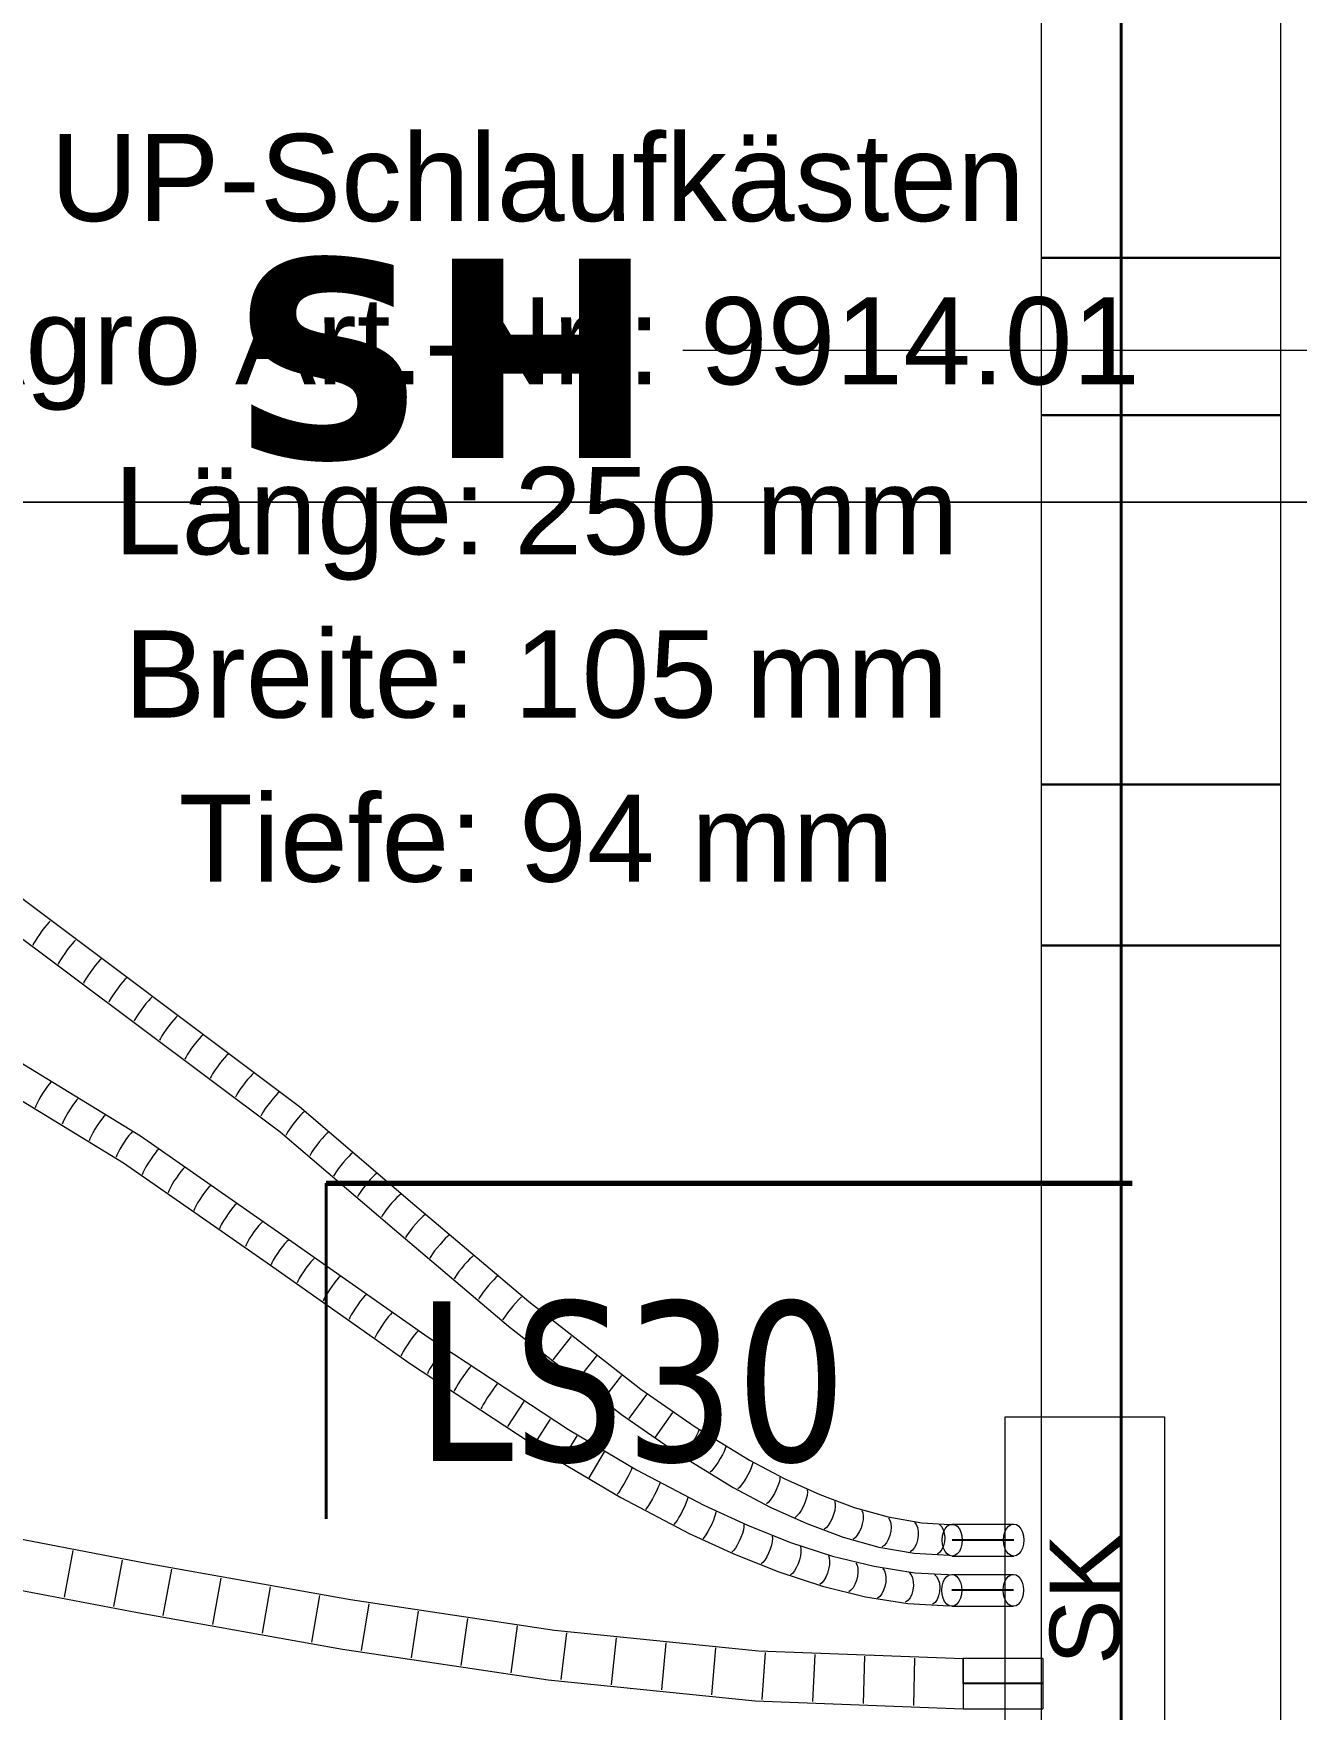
# Model space of a CAD drawing. Extents: x -882 to 613, y -179 to 707.
# Drawn here: x 73.2 to 104.89, y 255.99 to 298.03 of the extents above; entities that cross this region are included whole.
import ezdxf
from ezdxf.lldxf.tags import DXFTag

# ---------------------------------------------------------------- set-up
doc = ezdxf.new("R2010")
doc.units = 0
doc.layers.get('0').update_dxf_attribs({"lineweight": 13})
for name, color, linetype, lineweight, true_color in [('A-____-MATC-OTLN', 7, 'Strichpunkt - Mittel', 40, 0x0080ff), ('EL01_WAN_Röhre', 7, 'Continuous', 13, 0xff6666), ('EL01_WAN_Röhre Decke', 1, 'Continuous', 13, 0xff0000), ('EL01_WAN_Röhre Decke Typ', 1, 'Continuous', 13, 0xff0000), ('EL01_WAN_Schlaufkasten', 1, 'Continuous', 13, 0xff0000), ('EL01_WAN_Trassen', 40, 'Continuous', 13, 0xffbf00), ('G-____-____-SYMB', 7, 'Strichpunkt - Weit', 5, 0x008080), ('S-GRID-____-IDEN', 7, 'Continuous', 9, 0x5555aa)]:
    doc.layers.add(name, color=color, linetype=linetype, lineweight=lineweight, true_color=true_color)
doc.layers.add('C-PRKG-____-OTLN', color=7, linetype='Continuous', lineweight=9)
doc.layers.add('S-GRID-____-OTLN', color=7, linetype='Continuous', lineweight=5)
doc.styles.get("Standard").update_dxf_attribs({"font": 'arial.ttf'})
tags = doc.linetypes.add('_Rasterlinie_', pattern=[0.375, 0.2, -0.05, 0.075, -0.05]).pattern_tags.tags
tags[10:11] = [DXFTag(74, 4), DXFTag(75, 0), DXFTag(340, '0'), DXFTag(46, 1.0), DXFTag(50, 0.0), DXFTag(44, 0.0), DXFTag(45, 0.0)]
tags[8:9] = [DXFTag(74, 4), DXFTag(75, 0), DXFTag(340, '0'), DXFTag(46, 1.0), DXFTag(50, 0.0), DXFTag(44, 0.0), DXFTag(45, 0.0)]
tags[6:7] = [DXFTag(74, 4), DXFTag(75, 0), DXFTag(340, '0'), DXFTag(46, 1.0), DXFTag(50, 0.0), DXFTag(44, 0.0), DXFTag(45, 0.0)]
tags[4:5] = [DXFTag(74, 4), DXFTag(75, 0), DXFTag(340, '0'), DXFTag(46, 1.0), DXFTag(50, 0.0), DXFTag(44, 0.0), DXFTag(45, 0.0)]
tags = doc.linetypes.add('_Schnittlinie_', pattern=[0.3, 0.15, -0.05, 0.05, -0.05]).pattern_tags.tags
tags[10:11] = [DXFTag(74, 4), DXFTag(75, 0), DXFTag(340, '0'), DXFTag(46, 1.0), DXFTag(50, 0.0), DXFTag(44, 0.0), DXFTag(45, 0.0)]
tags[8:9] = [DXFTag(74, 4), DXFTag(75, 0), DXFTag(340, '0'), DXFTag(46, 1.0), DXFTag(50, 0.0), DXFTag(44, 0.0), DXFTag(45, 0.0)]
tags[6:7] = [DXFTag(74, 4), DXFTag(75, 0), DXFTag(340, '0'), DXFTag(46, 1.0), DXFTag(50, 0.0), DXFTag(44, 0.0), DXFTag(45, 0.0)]
tags[4:5] = [DXFTag(74, 4), DXFTag(75, 0), DXFTag(340, '0'), DXFTag(46, 1.0), DXFTag(50, 0.0), DXFTag(44, 0.0), DXFTag(45, 0.0)]
tags = doc.linetypes.add('Strichpunkt - Mittel', pattern=[0.35, 0.15, -0.1, 0, -0.1]).pattern_tags.tags
tags[10:11] = [DXFTag(74, 4), DXFTag(75, 0), DXFTag(340, '0'), DXFTag(46, 1.0), DXFTag(50, 0.0), DXFTag(44, 0.0), DXFTag(45, 0.0)]
tags[8:9] = [DXFTag(74, 4), DXFTag(75, 0), DXFTag(340, '0'), DXFTag(46, 1.0), DXFTag(50, 0.0), DXFTag(44, 0.0), DXFTag(45, 0.0)]
tags[6:7] = [DXFTag(74, 4), DXFTag(75, 0), DXFTag(340, '0'), DXFTag(46, 1.0), DXFTag(50, 0.0), DXFTag(44, 0.0), DXFTag(45, 0.0)]
tags[4:5] = [DXFTag(74, 4), DXFTag(75, 0), DXFTag(340, '0'), DXFTag(46, 1.0), DXFTag(50, 0.0), DXFTag(44, 0.0), DXFTag(45, 0.0)]
tags = doc.linetypes.add('Strichpunkt - Weit', pattern=[0.5, 0.2, -0.15, 0, -0.15]).pattern_tags.tags
tags[10:11] = [DXFTag(74, 4), DXFTag(75, 0), DXFTag(340, '0'), DXFTag(46, 1.0), DXFTag(50, 0.0), DXFTag(44, 0.0), DXFTag(45, 0.0)]
tags[8:9] = [DXFTag(74, 4), DXFTag(75, 0), DXFTag(340, '0'), DXFTag(46, 1.0), DXFTag(50, 0.0), DXFTag(44, 0.0), DXFTag(45, 0.0)]
tags[6:7] = [DXFTag(74, 4), DXFTag(75, 0), DXFTag(340, '0'), DXFTag(46, 1.0), DXFTag(50, 0.0), DXFTag(44, 0.0), DXFTag(45, 0.0)]
tags[4:5] = [DXFTag(74, 4), DXFTag(75, 0), DXFTag(340, '0'), DXFTag(46, 1.0), DXFTag(50, 0.0), DXFTag(44, 0.0), DXFTag(45, 0.0)]
tags = doc.linetypes.add('STRICHPUNKT2', pattern=[12.7, 6.35, -3.175, 0, -3.175]).pattern_tags.tags
tags[10:11] = [DXFTag(74, 4), DXFTag(75, 0), DXFTag(340, '0'), DXFTag(46, 0.0), DXFTag(50, 0.0), DXFTag(44, 0.0), DXFTag(45, 0.0)]
tags[8:9] = [DXFTag(74, 4), DXFTag(75, 0), DXFTag(340, '0'), DXFTag(46, 0.0), DXFTag(50, 0.0), DXFTag(44, 0.0), DXFTag(45, 0.0)]
tags[6:7] = [DXFTag(74, 4), DXFTag(75, 0), DXFTag(340, '0'), DXFTag(46, 0.0), DXFTag(50, 0.0), DXFTag(44, 0.0), DXFTag(45, 0.0)]
tags[4:5] = [DXFTag(74, 4), DXFTag(75, 0), DXFTag(340, '0'), DXFTag(46, 0.0), DXFTag(50, 0.0), DXFTag(44, 0.0), DXFTag(45, 0.0)]

# ---------------------------------------------------------------- blocks, each defined once
blk = doc.blocks.new('Referenz-A0UJ2IESXE', base_point=(-902.382, -164.149))
at = {"layer": 'A-____-MATC-OTLN', "color": 0, "linetype": 'Strichpunkt - Mittel', "ltscale": 0.4}
blk.add_line((100.488, 702.413), (100.488, -157.457), dxfattribs=at)
at = {"layer": 'C-PRKG-____-OTLN', "color": 0, "linetype": 'Continuous', "ltscale": 0.13}
for p, q in [((105.488, 286.279), (5.488, 286.279)), ((105.488, 286.279), (5.488, 286.279)), ((5.488, 286.279), (105.488, 286.279))]:
    blk.add_line(p, q, dxfattribs=at)
at = {"layer": 'G-____-____-SYMB', "color": 0, "linetype": '_Schnittlinie_', "lineweight": 70, "ltscale": 0.7}
blk.add_line((80.545, 269.192), (100.763, 269.192), dxfattribs=at)
at = {"layer": 'G-____-____-SYMB', "color": 0, "linetype": 'Continuous', "lineweight": 40, "ltscale": 0.4}
blk.add_line((80.545, 260.766), (80.545, 269.192), dxfattribs=at)
at = {"layer": 'S-GRID-____-OTLN', "color": 0, "linetype": '_Rasterlinie_', "ltscale": 0.13}
blk.add_line((89.488, 290.092), (391.796, 290.092), dxfattribs=at)
at = {"layer": 'G-____-____-SYMB', "color": 0, "linetype": 'Continuous', "ltscale": 0.13, "insert": (82.789, 266.223), "char_height": 4, "attachment_point": 1}
blk.add_mtext('{\\W0.8;\\fVerdana;LS30}', dxfattribs=at)
at = {"layer": 'S-GRID-____-IDEN', "color": 0, "linetype": 'Continuous', "lineweight": 5, "ltscale": 0.13, "insert": (78.128, 292.383), "char_height": 5, "attachment_point": 1}
blk.add_mtext('{\\fVerdana|b1|i0;SH}', dxfattribs=at)
blk = doc.blocks.new('Kabelkanal-A0UJ2IFUXE', base_point=(98.49, 288.444))
at = {"color": 0, "linetype": 'ByBlock', "lineweight": -2, "ltscale": 0.13}
for p, q in [((98.49, 288.467), (98.49, 335.198)), ((98.49, 288.444), (98.49, 335.175)), ((104.49, 335.198), (104.49, 288.467)), ((104.49, 335.175), (104.49, 288.444)), ((98.49, 288.444), (98.49, 288.467)), ((104.49, 288.467), (98.49, 288.467)), ((104.49, 288.444), (98.49, 288.444)), ((104.49, 288.444), (104.49, 288.467))]:
    blk.add_line(p, q, dxfattribs=at)
blk = doc.blocks.new('Kabelkanal-A0UJ2IGEXE', base_point=(98.49, 215.198))
at = {"color": 0, "linetype": 'ByBlock', "lineweight": -2, "ltscale": 0.13}
for p, q in [((98.49, 279.185), (98.49, 279.209)), ((98.49, 215.221), (98.49, 279.209)), ((98.49, 279.209), (104.49, 279.209)), ((104.49, 279.185), (104.49, 279.209)), ((104.49, 279.209), (104.49, 215.221)), ((98.49, 215.198), (98.49, 279.185)), ((98.49, 279.185), (104.49, 279.185)), ((104.49, 279.185), (104.49, 215.198))]:
    blk.add_line(p, q, dxfattribs=at)
blk = doc.blocks.new('Kabelkanal-A0UJ2IGSXE', base_point=(98.49, 275.139))
at = {"color": 0, "linetype": 'ByBlock', "lineweight": -2, "ltscale": 0.13}
for p, q in [((98.49, 292.396), (98.49, 292.419)), ((98.49, 275.163), (98.49, 292.419)), ((98.49, 292.419), (104.49, 292.419)), ((98.49, 275.139), (98.49, 292.396)), ((98.49, 292.396), (104.49, 292.396)), ((104.49, 292.396), (104.49, 292.419)), ((104.49, 292.419), (104.49, 275.163)), ((104.49, 292.396), (104.49, 275.139)), ((98.49, 275.139), (98.49, 275.163)), ((104.49, 275.163), (98.49, 275.163)), ((104.49, 275.139), (98.49, 275.139)), ((104.49, 275.139), (104.49, 275.163))]:
    blk.add_line(p, q, dxfattribs=at)
blk = doc.blocks.new('Schlaufkasten Decke (multi)-A0UJ2IHIXE', base_point=(97.577, 254.046))
at = {"color": 0, "linetype": 'ByBlock', "lineweight": -2, "ltscale": 0.13}
for p, q in [((97.577, 263.326), (101.577, 263.326)), ((97.577, 254.046), (97.577, 263.326)), ((101.577, 263.326), (101.577, 254.046)), ((101.577, 254.046), (97.577, 254.046))]:
    blk.add_line(p, q, dxfattribs=at)
at = {"color": 0, "linetype": 'ByBlock', "lineweight": -2, "ltscale": 0.13, "insert": (98.697, 257.105), "char_height": 1.76, "attachment_point": 1, "rotation": 90}
blk.add_mtext('{\\fArial;SK}', dxfattribs=at)
blk = doc.blocks.new('Wickelfalzrohr-A0UJ2II4XE', base_point=(95.995, 259.837))
at = {"color": 0, "linetype": 'ByBlock', "lineweight": -2, "ltscale": 0.13}
for p, q in [((95.995, 260.237), (96.003, 260.341)), ((96.003, 260.341), (96.029, 260.437)), ((96.029, 260.437), (96.069, 260.52)), ((96.069, 260.52), (96.122, 260.584)), ((96.122, 260.584), (96.183, 260.624)), ((96.183, 260.624), (96.249, 260.637)), ((96.249, 260.637), (96.315, 260.624)), ((96.249, 260.637), (97.794, 260.637)), ((96.315, 260.624), (96.376, 260.584)), ((96.376, 260.584), (96.429, 260.52)), ((96.429, 260.52), (96.469, 260.437)), ((96.469, 260.437), (96.494, 260.341)), ((96.494, 260.341), (96.503, 260.237)), ((97.539, 260.237), (97.548, 260.341)), ((97.548, 260.341), (97.573, 260.437)), ((97.573, 260.437), (97.614, 260.52)), ((97.614, 260.52), (97.666, 260.584)), ((97.666, 260.584), (97.728, 260.624)), ((97.728, 260.624), (97.794, 260.637)), ((97.794, 260.637), (97.859, 260.624)), ((97.859, 260.624), (97.921, 260.584)), ((97.921, 260.584), (97.973, 260.52)), ((97.973, 260.52), (98.014, 260.437)), ((98.014, 260.437), (98.039, 260.341)), ((98.039, 260.341), (98.048, 260.237)), ((96.003, 260.134), (95.995, 260.237)), ((96.029, 260.037), (96.003, 260.134)), ((96.069, 259.954), (96.029, 260.037)), ((96.122, 259.891), (96.069, 259.954)), ((96.183, 259.851), (96.122, 259.891)), ((96.249, 259.837), (96.183, 259.851)), ((96.315, 259.851), (96.249, 259.837)), ((96.376, 259.891), (96.315, 259.851)), ((96.429, 259.954), (96.376, 259.891)), ((96.469, 260.037), (96.429, 259.954)), ((96.494, 260.134), (96.469, 260.037)), ((96.503, 260.237), (96.494, 260.134)), ((97.548, 260.134), (97.539, 260.237)), ((97.573, 260.037), (97.548, 260.134)), ((97.614, 259.954), (97.573, 260.037)), ((97.666, 259.891), (97.614, 259.954)), ((97.728, 259.851), (97.666, 259.891)), ((97.794, 259.837), (97.728, 259.851)), ((97.859, 259.851), (97.794, 259.837)), ((97.921, 259.891), (97.859, 259.851)), ((97.973, 259.954), (97.921, 259.891)), ((98.014, 260.037), (97.973, 259.954)), ((98.039, 260.134), (98.014, 260.037)), ((98.048, 260.237), (98.039, 260.134)), ((96.249, 259.837), (97.794, 259.837))]:
    blk.add_line(p, q, dxfattribs=at)
at = {"color": 0, "linetype": 'STRICHPUNKT2', "lineweight": 25, "ltscale": 0.25}
blk.add_line((97.794, 260.237), (96.249, 260.237), dxfattribs=at)
blk = doc.blocks.new('Flexrohr-A0UJ2ILQXE', base_point=(-40.668, 258.577))
at = {"color": 0, "linetype": 'ByBlock', "lineweight": -2, "ltscale": 0.13}
for p, q in [((66.093, 276.347), (75.879, 270.38)), ((65.706, 275.648), (75.454, 269.703)), ((73.551, 271.625), (73.498, 271.55)), ((73.598, 271.684), (73.551, 271.625)), ((73.633, 271.721), (73.598, 271.684)), ((73.331, 271.28), (73.288, 271.197)), ((73.383, 271.37), (73.331, 271.28)), ((73.44, 271.462), (73.383, 271.37)), ((73.498, 271.55), (73.44, 271.462)), ((74.231, 271.211), (74.176, 271.136)), ((74.277, 271.27), (74.231, 271.211)), ((74.313, 271.307), (74.277, 271.27)), ((73.256, 271.13), (73.239, 271.081)), ((73.288, 271.197), (73.256, 271.13)), ((73.966, 270.784), (73.934, 270.717)), ((74.009, 270.866), (73.966, 270.784)), ((74.061, 270.957), (74.009, 270.866)), ((74.119, 271.049), (74.061, 270.957)), ((74.176, 271.136), (74.119, 271.049)), ((74.91, 270.797), (74.855, 270.722)), ((74.957, 270.855), (74.91, 270.797)), ((74.993, 270.892), (74.957, 270.855)), ((73.934, 270.717), (73.916, 270.668)), ((74.643, 270.371), (74.611, 270.304)), ((74.687, 270.453), (74.643, 270.371)), ((74.739, 270.544), (74.687, 270.453)), ((74.797, 270.635), (74.739, 270.544)), ((74.855, 270.722), (74.797, 270.635)), ((75.589, 270.383), (75.534, 270.308)), ((75.637, 270.441), (75.589, 270.383)), ((75.673, 270.478), (75.637, 270.441)), ((75.879, 270.38), (79.512, 267.847)), ((74.611, 270.304), (74.594, 270.255)), ((75.321, 269.958), (75.289, 269.891)), ((75.365, 270.04), (75.321, 269.958)), ((75.417, 270.13), (75.365, 270.04)), ((75.475, 270.222), (75.417, 270.13)), ((75.534, 270.308), (75.475, 270.222)), ((76.247, 269.94), (76.192, 269.866)), ((76.296, 269.998), (76.247, 269.94)), ((76.332, 270.034), (76.296, 269.998)), ((75.289, 269.891), (75.271, 269.842)), ((75.454, 269.703), (79.057, 267.19)), ((76.02, 269.599), (75.976, 269.517)), ((76.074, 269.689), (76.02, 269.599)), ((76.132, 269.78), (76.074, 269.689)), ((76.192, 269.866), (76.132, 269.78)), ((76.947, 269.544), (76.898, 269.487)), ((76.984, 269.58), (76.947, 269.544)), ((75.944, 269.45), (75.926, 269.401)), ((75.976, 269.517), (75.944, 269.45)), ((76.668, 269.148), (76.623, 269.066)), ((76.722, 269.237), (76.668, 269.148)), ((76.782, 269.328), (76.722, 269.237)), ((76.842, 269.413), (76.782, 269.328)), ((76.898, 269.487), (76.842, 269.413)), ((77.636, 269.125), (77.599, 269.09)), ((76.591, 268.999), (76.573, 268.95)), ((76.623, 269.066), (76.591, 268.999)), ((77.316, 268.696), (77.271, 268.615)), ((77.371, 268.785), (77.316, 268.696)), ((77.431, 268.875), (77.371, 268.785)), ((77.492, 268.96), (77.431, 268.875)), ((77.549, 269.034), (77.492, 268.96)), ((77.599, 269.09), (77.549, 269.034)), ((77.238, 268.548), (77.22, 268.499)), ((77.271, 268.615), (77.238, 268.548)), ((78.02, 268.333), (77.964, 268.245)), ((78.08, 268.423), (78.02, 268.333)), ((78.142, 268.507), (78.08, 268.423)), ((78.2, 268.58), (78.142, 268.507)), ((78.25, 268.636), (78.2, 268.58)), ((78.288, 268.671), (78.25, 268.636)), ((77.885, 268.097), (77.867, 268.048)), ((77.918, 268.164), (77.885, 268.097)), ((77.964, 268.245), (77.918, 268.164)), ((78.668, 267.882), (78.612, 267.794)), ((78.73, 267.971), (78.668, 267.882)), ((78.792, 268.055), (78.73, 267.971)), ((78.851, 268.127), (78.792, 268.055)), ((78.901, 268.182), (78.851, 268.127)), ((78.94, 268.217), (78.901, 268.182)), ((79.512, 267.847), (83.1, 265.324)), ((78.532, 267.646), (78.513, 267.598)), ((78.565, 267.713), (78.532, 267.646)), ((78.612, 267.794), (78.565, 267.713)), ((79.317, 267.429), (79.261, 267.341)), ((79.38, 267.518), (79.317, 267.429)), ((79.443, 267.601), (79.38, 267.518)), ((79.502, 267.673), (79.443, 267.601)), ((79.553, 267.728), (79.502, 267.673)), ((79.592, 267.762), (79.553, 267.728)), ((79.057, 267.19), (82.653, 264.662)), ((79.179, 267.194), (79.161, 267.146)), ((79.214, 267.261), (79.179, 267.194)), ((79.261, 267.341), (79.214, 267.261)), ((80.031, 267.059), (79.97, 266.97)), ((80.094, 267.143), (80.031, 267.059)), ((80.153, 267.215), (80.094, 267.143)), ((80.203, 267.27), (80.153, 267.215)), ((80.242, 267.305), (80.203, 267.27)), ((79.831, 266.736), (79.812, 266.688)), ((79.866, 266.803), (79.831, 266.736)), ((79.913, 266.883), (79.866, 266.803)), ((79.97, 266.97), (79.913, 266.883)), ((80.683, 266.601), (80.622, 266.512)), ((80.745, 266.685), (80.683, 266.601)), ((80.804, 266.757), (80.745, 266.685)), ((80.853, 266.813), (80.804, 266.757)), ((80.891, 266.848), (80.853, 266.813)), ((80.483, 266.278), (80.463, 266.23)), ((80.517, 266.344), (80.483, 266.278)), ((80.565, 266.424), (80.517, 266.344)), ((80.622, 266.512), (80.565, 266.424)), ((81.397, 266.227), (81.335, 266.142)), ((81.455, 266.299), (81.397, 266.227)), ((81.504, 266.356), (81.455, 266.299)), ((81.541, 266.391), (81.504, 266.356)), ((81.134, 265.82), (81.114, 265.772)), ((81.169, 265.886), (81.134, 265.82)), ((81.217, 265.965), (81.169, 265.886)), ((81.274, 266.053), (81.217, 265.965)), ((81.335, 266.142), (81.274, 266.053)), ((82.048, 265.768), (81.987, 265.684)), ((82.105, 265.842), (82.048, 265.768)), ((82.154, 265.898), (82.105, 265.842)), ((82.19, 265.935), (82.154, 265.898)), ((81.786, 265.361), (81.765, 265.314)), ((81.821, 265.427), (81.786, 265.361)), ((81.869, 265.507), (81.821, 265.427)), ((81.926, 265.595), (81.869, 265.507)), ((81.987, 265.684), (81.926, 265.595)), ((82.756, 265.384), (82.7, 265.31)), ((82.804, 265.441), (82.756, 265.384)), ((82.84, 265.478), (82.804, 265.441)), ((83.1, 265.324), (86.619, 263.008)), ((82.437, 264.903), (82.416, 264.857)), ((82.473, 264.969), (82.437, 264.903)), ((82.521, 265.048), (82.473, 264.969)), ((82.578, 265.136), (82.521, 265.048)), ((82.639, 265.226), (82.578, 265.136)), ((82.7, 265.31), (82.639, 265.226)), ((83.419, 264.937), (83.363, 264.863)), ((83.466, 264.995), (83.419, 264.937)), ((83.501, 265.032), (83.466, 264.995)), ((82.653, 264.662), (86.191, 262.333)), ((83.137, 264.521), (83.101, 264.455)), ((83.186, 264.6), (83.137, 264.521)), ((83.242, 264.688), (83.186, 264.6)), ((83.303, 264.778), (83.242, 264.688)), ((83.363, 264.863), (83.303, 264.778)), ((84.088, 264.497), (84.033, 264.422)), ((84.134, 264.555), (84.088, 264.497)), ((84.167, 264.594), (84.134, 264.555)), ((83.101, 264.455), (83.08, 264.409)), ((83.809, 264.078), (83.772, 264.014)), ((83.857, 264.158), (83.809, 264.078)), ((83.913, 264.246), (83.857, 264.158)), ((83.973, 264.336), (83.913, 264.246)), ((84.033, 264.422), (83.973, 264.336)), ((84.757, 264.056), (84.703, 263.98)), ((84.801, 264.116), (84.757, 264.056)), ((84.834, 264.155), (84.801, 264.116)), ((83.772, 264.014), (83.75, 263.968)), ((84.48, 263.636), (84.443, 263.572)), ((84.528, 263.716), (84.48, 263.636)), ((84.584, 263.804), (84.528, 263.716)), ((84.644, 263.894), (84.584, 263.804)), ((84.703, 263.98), (84.644, 263.894)), ((85.096, 263.082), (85.506, 263.712)), ((84.443, 263.572), (84.42, 263.526)), ((85.765, 262.641), (86.171, 263.274)), ((86.443, 262.211), (86.842, 262.849)), ((86.619, 263.008), (88.33, 261.997)), ((87.139, 261.8), (87.523, 262.447)), ((86.191, 262.333), (87.938, 261.301)), ((88.192, 261.993), (88.16, 261.926)), ((88.212, 262.04), (88.192, 261.993)), ((88.33, 261.997), (90.015, 261.112)), ((87.962, 261.567), (87.914, 261.488)), ((88.015, 261.657), (87.962, 261.567)), ((88.068, 261.751), (88.015, 261.657)), ((88.118, 261.843), (88.068, 261.751)), ((88.16, 261.926), (88.118, 261.843)), ((88.866, 261.548), (88.827, 261.464)), ((88.895, 261.617), (88.866, 261.548)), ((88.911, 261.666), (88.895, 261.617)), ((87.873, 261.426), (87.843, 261.385)), ((87.914, 261.488), (87.873, 261.426)), ((87.938, 261.301), (89.653, 260.4)), ((88.677, 261.184), (88.628, 261.105)), ((88.729, 261.275), (88.677, 261.184)), ((88.78, 261.37), (88.729, 261.275)), ((88.827, 261.464), (88.78, 261.37)), ((89.574, 261.176), (89.538, 261.091)), ((89.599, 261.247), (89.574, 261.176)), ((89.612, 261.297), (89.599, 261.247)), ((90.015, 261.112), (91.11, 260.609)), ((88.586, 261.043), (88.554, 261.003)), ((88.628, 261.105), (88.586, 261.043)), ((89.345, 260.729), (89.302, 260.668)), ((89.394, 260.808), (89.345, 260.729)), ((89.445, 260.9), (89.394, 260.808)), ((89.494, 260.996), (89.445, 260.9)), ((89.538, 261.091), (89.494, 260.996)), ((90.257, 260.735), (90.216, 260.639)), ((90.288, 260.822), (90.257, 260.735)), ((90.308, 260.895), (90.288, 260.822)), ((90.316, 260.948), (90.308, 260.895)), ((89.302, 260.668), (89.268, 260.628)), ((89.653, 260.4), (90.785, 259.879)), ((90.026, 260.308), (89.99, 260.27)), ((90.071, 260.369), (90.026, 260.308)), ((90.119, 260.449), (90.071, 260.369)), ((90.169, 260.541), (90.119, 260.449)), ((90.216, 260.639), (90.169, 260.541)), ((90.948, 260.305), (90.905, 260.206)), ((90.984, 260.404), (90.948, 260.305)), ((91.01, 260.494), (90.984, 260.404)), ((91.023, 260.569), (91.01, 260.494)), ((91.023, 260.624), (91.023, 260.569)), ((91.11, 260.609), (92.19, 260.18)), ((91.739, 260.28), (91.732, 260.203)), ((91.733, 260.337), (91.739, 260.28)), ((90.763, 259.972), (90.723, 259.934)), ((90.809, 260.033), (90.763, 259.972)), ((90.785, 259.879), (91.9, 259.437)), ((90.858, 260.113), (90.809, 260.033)), ((90.905, 260.206), (90.858, 260.113)), ((91.643, 259.91), (91.598, 259.816)), ((91.683, 260.011), (91.643, 259.91)), ((91.713, 260.111), (91.683, 260.011)), ((91.732, 260.203), (91.713, 260.111)), ((92.19, 260.18), (93.25, 259.834)), ((92.44, 260.074), (92.454, 260.016)), ((92.454, 259.937), (92.441, 259.844)), ((92.454, 260.016), (92.454, 259.937)), ((91.502, 259.674), (91.459, 259.637)), ((91.549, 259.735), (91.502, 259.674)), ((91.598, 259.816), (91.549, 259.735)), ((91.9, 259.437), (92.998, 259.079)), ((92.29, 259.462), (92.241, 259.401)), ((92.338, 259.544), (92.29, 259.462)), ((92.381, 259.639), (92.338, 259.544)), ((92.416, 259.742), (92.381, 259.639)), ((92.441, 259.844), (92.416, 259.742)), ((93.148, 259.51), (93.118, 259.406)), ((93.144, 259.847), (93.165, 259.788)), ((93.167, 259.613), (93.148, 259.51)), ((93.165, 259.788), (93.173, 259.708)), ((93.173, 259.708), (93.167, 259.613)), ((93.25, 259.834), (94.29, 259.578)), ((93.834, 259.669), (93.864, 259.61)), ((93.864, 259.61), (93.88, 259.529)), ((93.882, 259.433), (93.87, 259.329)), ((93.88, 259.529), (93.882, 259.433)), ((94.29, 259.578), (95.309, 259.418)), ((94.513, 259.522), (94.551, 259.464)), ((94.551, 259.464), (94.576, 259.384)), ((92.241, 259.401), (92.194, 259.363)), ((92.98, 259.164), (92.93, 259.126)), ((93.03, 259.226), (92.98, 259.164)), ((92.998, 259.079), (94.078, 258.813)), ((93.077, 259.309), (93.03, 259.226)), ((93.118, 259.406), (93.077, 259.309)), ((93.762, 259.041), (93.71, 258.977)), ((93.808, 259.125), (93.762, 259.041)), ((93.845, 259.224), (93.808, 259.125)), ((93.87, 259.329), (93.845, 259.224)), ((94.562, 259.076), (94.529, 258.976)), ((94.582, 259.182), (94.562, 259.076)), ((94.576, 259.384), (94.587, 259.288)), ((94.587, 259.288), (94.582, 259.182)), ((95.172, 259.424), (95.219, 259.367)), ((95.219, 259.367), (95.253, 259.288)), ((95.253, 259.288), (95.272, 259.193)), ((95.275, 259.087), (95.262, 258.979)), ((95.272, 259.193), (95.275, 259.087)), ((95.309, 259.418), (96.307, 259.363)), ((95.803, 259.377), (95.857, 259.324)), ((95.857, 259.324), (95.9, 259.247)), ((95.9, 259.247), (95.928, 259.152)), ((95.928, 259.152), (95.94, 259.047)), ((95.94, 259.047), (95.933, 258.939)), ((95.986, 258.977), (95.995, 259.081)), ((95.995, 259.081), (96.02, 259.177)), ((96.02, 259.177), (96.06, 259.26)), ((96.06, 259.26), (96.113, 259.324)), ((96.113, 259.324), (96.174, 259.364)), ((96.174, 259.364), (96.24, 259.377)), ((96.24, 259.377), (96.306, 259.364)), ((96.306, 259.364), (96.367, 259.324)), ((96.367, 259.324), (96.42, 259.26)), ((96.42, 259.26), (96.46, 259.177)), ((96.46, 259.177), (96.486, 259.081)), ((96.486, 259.081), (96.494, 258.977)), ((93.71, 258.977), (93.657, 258.938)), ((94.078, 258.813), (95.138, 258.648)), ((94.433, 258.824), (94.377, 258.783)), ((94.485, 258.89), (94.433, 258.824)), ((94.529, 258.976), (94.485, 258.89)), ((95.139, 258.721), (95.081, 258.677)), ((95.138, 258.648), (96.174, 258.591)), ((95.192, 258.789), (95.139, 258.721)), ((95.233, 258.878), (95.192, 258.789)), ((95.262, 258.979), (95.233, 258.878)), ((95.82, 258.674), (95.759, 258.627)), ((95.871, 258.745), (95.82, 258.674)), ((95.91, 258.836), (95.871, 258.745)), ((95.933, 258.939), (95.91, 258.836)), ((95.995, 258.874), (95.986, 258.977)), ((96.02, 258.777), (95.995, 258.874)), ((96.06, 258.694), (96.02, 258.777)), ((96.113, 258.631), (96.06, 258.694)), ((96.174, 258.591), (96.113, 258.631)), ((96.24, 258.577), (96.174, 258.591)), ((96.306, 258.591), (96.24, 258.577)), ((96.367, 258.631), (96.306, 258.591)), ((96.42, 258.694), (96.367, 258.631)), ((96.46, 258.777), (96.42, 258.694)), ((96.486, 258.874), (96.46, 258.777)), ((96.494, 258.977), (96.486, 258.874))]:
    blk.add_line(p, q, dxfattribs=at)
blk = doc.blocks.new('Flexrohr-A0UJ2ILSXE', base_point=(-40.657, 259.837))
at = {"color": 0, "linetype": 'ByBlock', "lineweight": -2, "ltscale": 0.13}
for p, q in [((68.825, 279.381), (79.874, 271.114)), ((68.379, 278.717), (79.388, 270.479)), ((73.346, 275.431), (73.287, 275.345)), ((73.409, 275.519), (73.346, 275.431)), ((73.471, 275.602), (73.409, 275.519)), ((73.53, 275.675), (73.471, 275.602)), ((73.579, 275.731), (73.53, 275.675)), ((73.615, 275.767), (73.579, 275.731)), ((73.2, 275.202), (73.177, 275.156)), ((73.237, 275.266), (73.2, 275.202)), ((73.287, 275.345), (73.237, 275.266)), ((74.045, 275.043), (73.982, 274.955)), ((74.109, 275.126), (74.045, 275.043)), ((74.167, 275.198), (74.109, 275.126)), ((74.216, 275.254), (74.167, 275.198)), ((74.253, 275.29), (74.216, 275.254)), ((73.836, 274.726), (73.813, 274.68)), ((73.873, 274.79), (73.836, 274.726)), ((73.923, 274.869), (73.873, 274.79)), ((73.982, 274.955), (73.923, 274.869)), ((74.682, 274.566), (74.619, 274.479)), ((74.746, 274.649), (74.682, 274.566)), ((74.805, 274.721), (74.746, 274.649)), ((74.854, 274.777), (74.805, 274.721)), ((74.891, 274.812), (74.854, 274.777)), ((74.472, 274.25), (74.449, 274.204)), ((74.509, 274.315), (74.472, 274.25)), ((74.56, 274.393), (74.509, 274.315)), ((74.619, 274.479), (74.56, 274.393)), ((75.383, 274.173), (75.319, 274.09)), ((75.442, 274.244), (75.383, 274.173)), ((75.492, 274.3), (75.442, 274.244)), ((75.529, 274.335), (75.492, 274.3)), ((75.108, 273.774), (75.085, 273.728)), ((75.145, 273.839), (75.108, 273.774)), ((75.196, 273.917), (75.145, 273.839)), ((75.255, 274.003), (75.196, 273.917)), ((75.319, 274.09), (75.255, 274.003)), ((76.08, 273.767), (76.02, 273.696)), ((76.13, 273.823), (76.08, 273.767)), ((76.167, 273.858), (76.13, 273.823)), ((75.781, 273.363), (75.744, 273.299)), ((75.832, 273.441), (75.781, 273.363)), ((75.892, 273.526), (75.832, 273.441)), ((75.956, 273.614), (75.892, 273.526)), ((76.02, 273.696), (75.956, 273.614)), ((76.768, 273.345), (76.717, 273.29)), ((76.806, 273.38), (76.768, 273.345)), ((75.744, 273.299), (75.721, 273.252)), ((76.418, 272.887), (76.38, 272.823)), ((76.468, 272.965), (76.418, 272.887)), ((76.528, 273.05), (76.468, 272.965)), ((76.593, 273.137), (76.528, 273.05)), ((76.658, 273.219), (76.593, 273.137)), ((76.717, 273.29), (76.658, 273.219)), ((77.444, 272.903), (77.406, 272.868)), ((76.38, 272.823), (76.357, 272.777)), ((77.105, 272.489), (77.054, 272.411)), ((77.165, 272.574), (77.105, 272.489)), ((77.23, 272.661), (77.165, 272.574)), ((77.295, 272.743), (77.23, 272.661)), ((77.355, 272.813), (77.295, 272.743)), ((77.406, 272.868), (77.355, 272.813)), ((77.016, 272.347), (76.993, 272.301)), ((77.054, 272.411), (77.016, 272.347)), ((77.802, 272.098), (77.741, 272.013)), ((77.867, 272.184), (77.802, 272.098)), ((77.932, 272.266), (77.867, 272.184)), ((77.992, 272.337), (77.932, 272.266)), ((78.044, 272.391), (77.992, 272.337)), ((78.082, 272.425), (78.044, 272.391)), ((77.652, 271.871), (77.629, 271.825)), ((77.69, 271.935), (77.652, 271.871)), ((77.741, 272.013), (77.69, 271.935)), ((78.504, 271.708), (78.438, 271.622)), ((78.569, 271.789), (78.504, 271.708)), ((78.63, 271.86), (78.569, 271.789)), ((78.682, 271.914), (78.63, 271.86)), ((78.72, 271.948), (78.682, 271.914)), ((78.288, 271.395), (78.265, 271.349)), ((78.326, 271.46), (78.288, 271.395)), ((78.377, 271.537), (78.326, 271.46)), ((78.438, 271.622), (78.377, 271.537)), ((79.141, 271.232), (79.075, 271.146)), ((79.207, 271.313), (79.141, 271.232)), ((79.268, 271.383), (79.207, 271.313)), ((79.319, 271.437), (79.268, 271.383)), ((79.358, 271.47), (79.319, 271.437)), ((78.924, 270.92), (78.901, 270.873)), ((78.962, 270.984), (78.924, 270.92)), ((79.014, 271.061), (78.962, 270.984)), ((79.075, 271.146), (79.014, 271.061)), ((79.836, 270.827), (79.77, 270.747)), ((79.898, 270.897), (79.836, 270.827)), ((79.874, 271.114), (82.769, 268.641)), ((79.95, 270.95), (79.898, 270.897)), ((79.989, 270.984), (79.95, 270.95)), ((79.388, 270.479), (82.253, 268.03)), ((79.551, 270.435), (79.529, 270.389)), ((79.59, 270.499), (79.551, 270.435)), ((79.642, 270.576), (79.59, 270.499)), ((79.703, 270.661), (79.642, 270.576)), ((79.77, 270.747), (79.703, 270.661)), ((80.502, 270.381), (80.44, 270.312)), ((80.555, 270.433), (80.502, 270.381)), ((80.595, 270.466), (80.555, 270.433)), ((80.191, 269.986), (80.152, 269.923)), ((80.243, 270.063), (80.191, 269.986)), ((80.306, 270.147), (80.243, 270.063)), ((80.373, 270.232), (80.306, 270.147)), ((80.44, 270.312), (80.373, 270.232)), ((81.201, 269.949), (81.161, 269.917)), ((80.152, 269.923), (80.129, 269.876)), ((80.845, 269.549), (80.792, 269.473)), ((80.908, 269.633), (80.845, 269.549)), ((80.976, 269.717), (80.908, 269.633)), ((81.044, 269.796), (80.976, 269.717)), ((81.107, 269.864), (81.044, 269.796)), ((81.161, 269.917), (81.107, 269.864)), ((80.752, 269.41), (80.728, 269.364)), ((80.792, 269.473), (80.752, 269.41)), ((81.51, 269.118), (81.446, 269.036)), ((81.579, 269.202), (81.51, 269.118)), ((81.648, 269.28), (81.579, 269.202)), ((81.712, 269.348), (81.648, 269.28)), ((81.766, 269.4), (81.712, 269.348)), ((81.807, 269.432), (81.766, 269.4)), ((81.352, 268.897), (81.328, 268.851)), ((81.392, 268.96), (81.352, 268.897)), ((81.446, 269.036), (81.392, 268.96)), ((82.182, 268.687), (82.113, 268.604)), ((82.252, 268.765), (82.182, 268.687)), ((82.317, 268.832), (82.252, 268.765)), ((82.372, 268.883), (82.317, 268.832)), ((82.413, 268.914), (82.372, 268.883)), ((81.952, 268.384), (81.928, 268.339)), ((81.993, 268.447), (81.952, 268.384)), ((82.048, 268.522), (81.993, 268.447)), ((82.113, 268.604), (82.048, 268.522)), ((82.769, 268.641), (85.623, 266.221)), ((82.923, 268.316), (82.858, 268.249)), ((82.978, 268.367), (82.923, 268.316)), ((83.019, 268.398), (82.978, 268.367)), ((82.253, 268.03), (85.119, 265.6)), ((82.557, 267.87), (82.533, 267.824)), ((82.598, 267.932), (82.557, 267.87)), ((82.653, 268.007), (82.598, 267.932)), ((82.718, 268.089), (82.653, 268.007)), ((82.788, 268.171), (82.718, 268.089)), ((82.858, 268.249), (82.788, 268.171)), ((83.585, 267.851), (83.531, 267.8)), ((83.625, 267.884), (83.585, 267.851)), ((83.263, 267.49), (83.208, 267.415)), ((83.328, 267.572), (83.263, 267.49)), ((83.398, 267.655), (83.328, 267.572)), ((83.467, 267.732), (83.398, 267.655)), ((83.531, 267.8), (83.467, 267.732)), ((83.166, 267.353), (83.142, 267.308)), ((83.208, 267.415), (83.166, 267.353)), ((83.938, 267.054), (83.873, 266.972)), ((84.007, 267.138), (83.938, 267.054)), ((84.076, 267.216), (84.007, 267.138)), ((84.139, 267.284), (84.076, 267.216)), ((84.192, 267.336), (84.139, 267.284)), ((84.232, 267.369), (84.192, 267.336)), ((83.776, 266.836), (83.751, 266.791)), ((83.818, 266.898), (83.776, 266.836)), ((83.873, 266.972), (83.818, 266.898)), ((84.616, 266.621), (84.548, 266.537)), ((84.685, 266.7), (84.616, 266.621)), ((84.747, 266.768), (84.685, 266.7)), ((84.8, 266.821), (84.747, 266.768)), ((84.838, 266.855), (84.8, 266.821)), ((84.386, 266.319), (84.36, 266.275)), ((84.428, 266.38), (84.386, 266.319)), ((84.483, 266.455), (84.428, 266.38)), ((84.548, 266.537), (84.483, 266.455)), ((85.294, 266.183), (85.226, 266.104)), ((85.356, 266.252), (85.294, 266.183)), ((85.407, 266.306), (85.356, 266.252)), ((85.445, 266.341), (85.407, 266.306)), ((85.623, 266.221), (88.434, 264.023)), ((84.995, 265.802), (84.969, 265.758)), ((85.038, 265.863), (84.995, 265.802)), ((85.093, 265.938), (85.038, 265.863)), ((85.157, 266.02), (85.093, 265.938)), ((85.226, 266.104), (85.157, 266.02)), ((85.981, 265.753), (85.92, 265.683)), ((86.031, 265.808), (85.981, 265.753)), ((86.068, 265.843), (86.031, 265.808)), ((85.119, 265.6), (87.953, 263.384)), ((85.666, 265.361), (85.623, 265.3)), ((85.721, 265.436), (85.666, 265.361)), ((85.785, 265.518), (85.721, 265.436)), ((85.853, 265.603), (85.785, 265.518)), ((85.92, 265.683), (85.853, 265.603)), ((86.235, 264.758), (86.701, 265.348)), ((85.623, 265.3), (85.596, 265.257)), ((86.868, 264.263), (87.329, 264.857)), ((87.5, 263.769), (87.956, 264.367)), ((88.141, 263.283), (88.588, 263.888)), ((88.434, 264.023), (89.804, 263.074)), ((87.953, 263.384), (89.365, 262.406)), ((88.808, 262.821), (89.236, 263.44)), ((89.797, 262.796), (89.742, 262.706)), ((89.843, 262.876), (89.797, 262.796)), ((89.804, 263.074), (91.163, 262.245)), ((89.877, 262.943), (89.843, 262.876)), ((89.896, 262.99), (89.877, 262.943)), ((89.365, 262.406), (90.757, 261.556)), ((89.523, 262.396), (89.488, 262.359)), ((89.57, 262.454), (89.523, 262.396)), ((89.625, 262.529), (89.57, 262.454)), ((89.684, 262.615), (89.625, 262.529)), ((89.742, 262.706), (89.684, 262.615)), ((90.482, 262.378), (90.431, 262.287)), ((90.524, 262.461), (90.482, 262.378)), ((90.554, 262.53), (90.524, 262.461)), ((90.569, 262.58), (90.554, 262.53)), ((90.215, 261.974), (90.178, 261.938)), ((90.262, 262.032), (90.215, 261.974)), ((90.317, 262.108), (90.262, 262.032)), ((90.374, 262.195), (90.317, 262.108)), ((90.431, 262.287), (90.374, 262.195)), ((91.17, 261.966), (91.122, 261.873)), ((91.163, 262.245), (92.048, 261.776)), ((91.207, 262.052), (91.17, 261.966)), ((91.233, 262.123), (91.207, 262.052)), ((91.243, 262.175), (91.233, 262.123)), ((90.757, 261.556), (91.684, 261.065)), ((90.91, 261.557), (90.87, 261.522)), ((90.958, 261.615), (90.91, 261.557)), ((91.012, 261.691), (90.958, 261.615)), ((91.068, 261.779), (91.012, 261.691)), ((91.122, 261.873), (91.068, 261.779)), ((91.877, 261.596), (91.836, 261.5)), ((91.907, 261.685), (91.877, 261.596)), ((91.923, 261.76), (91.907, 261.685)), ((91.926, 261.815), (91.923, 261.76)), ((92.048, 261.776), (92.926, 261.377)), ((91.63, 261.179), (91.587, 261.144)), ((91.68, 261.236), (91.63, 261.179)), ((91.734, 261.313), (91.68, 261.236)), ((91.787, 261.403), (91.734, 261.313)), ((91.836, 261.5), (91.787, 261.403)), ((92.554, 261.169), (92.51, 261.07)), ((92.588, 261.268), (92.554, 261.169)), ((92.61, 261.359), (92.588, 261.268)), ((92.619, 261.437), (92.61, 261.359)), ((92.613, 261.494), (92.619, 261.437)), ((92.926, 261.377), (93.792, 261.055)), ((93.3, 261.214), (93.315, 261.155)), ((93.315, 261.155), (93.315, 261.075)), ((91.684, 261.065), (92.601, 260.649)), ((92.355, 260.841), (92.309, 260.807)), ((92.407, 260.9), (92.355, 260.841)), ((92.46, 260.978), (92.407, 260.9)), ((92.51, 261.07), (92.46, 260.978)), ((93.236, 260.779), (93.189, 260.685)), ((93.274, 260.88), (93.236, 260.779)), ((93.301, 260.982), (93.274, 260.88)), ((93.315, 261.075), (93.301, 260.982)), ((93.792, 261.055), (94.647, 260.818)), ((93.982, 260.98), (94.006, 260.92)), ((94.012, 260.744), (93.994, 260.64)), ((94.006, 260.92), (94.017, 260.839)), ((94.017, 260.839), (94.012, 260.744)), ((94.647, 260.818), (95.49, 260.671)), ((94.654, 260.798), (94.688, 260.739)), ((94.688, 260.739), (94.709, 260.658)), ((92.601, 260.649), (93.51, 260.312)), ((93.085, 260.546), (93.034, 260.511)), ((93.138, 260.605), (93.085, 260.546)), ((93.189, 260.685), (93.138, 260.605)), ((93.51, 260.312), (94.41, 260.062)), ((93.816, 260.297), (93.762, 260.261)), ((93.869, 260.359), (93.816, 260.297)), ((93.919, 260.44), (93.869, 260.359)), ((93.962, 260.537), (93.919, 260.44)), ((93.994, 260.64), (93.962, 260.537)), ((94.682, 260.351), (94.644, 260.252)), ((94.706, 260.456), (94.682, 260.351)), ((94.715, 260.561), (94.706, 260.456)), ((94.709, 260.658), (94.715, 260.561)), ((95.302, 260.689), (95.347, 260.631)), ((95.347, 260.631), (95.379, 260.551)), ((95.379, 260.551), (95.396, 260.455)), ((95.397, 260.35), (95.381, 260.242)), ((95.396, 260.455), (95.397, 260.35)), ((95.49, 260.671), (96.323, 260.62)), ((95.926, 260.634), (95.98, 260.58)), ((95.98, 260.58), (96.023, 260.503)), ((95.995, 260.237), (96.003, 260.341)), ((96.003, 260.341), (96.029, 260.437)), ((96.023, 260.503), (96.051, 260.408)), ((96.029, 260.437), (96.069, 260.52)), ((96.051, 260.408), (96.062, 260.303)), ((96.062, 260.303), (96.056, 260.195)), ((96.069, 260.52), (96.122, 260.584)), ((96.122, 260.584), (96.183, 260.624)), ((96.183, 260.624), (96.249, 260.637)), ((96.249, 260.637), (96.315, 260.624)), ((96.315, 260.624), (96.376, 260.584)), ((96.376, 260.584), (96.429, 260.52)), ((96.429, 260.52), (96.469, 260.437)), ((96.469, 260.437), (96.494, 260.341)), ((96.494, 260.341), (96.503, 260.237)), ((94.41, 260.062), (95.299, 259.908)), ((94.543, 260.104), (94.486, 260.065)), ((94.597, 260.168), (94.543, 260.104)), ((94.644, 260.252), (94.597, 260.168)), ((95.253, 259.987), (95.193, 259.945)), ((95.306, 260.054), (95.253, 259.987)), ((95.299, 259.908), (96.174, 259.855)), ((95.35, 260.142), (95.306, 260.054)), ((95.381, 260.242), (95.35, 260.142)), ((95.941, 259.93), (95.88, 259.883)), ((95.993, 260.001), (95.941, 259.93)), ((96.032, 260.092), (95.993, 260.001)), ((96.003, 260.134), (95.995, 260.237)), ((96.029, 260.037), (96.003, 260.134)), ((96.069, 259.954), (96.029, 260.037)), ((96.056, 260.195), (96.032, 260.092)), ((96.122, 259.891), (96.069, 259.954)), ((96.183, 259.851), (96.122, 259.891)), ((96.249, 259.837), (96.183, 259.851)), ((96.315, 259.851), (96.249, 259.837)), ((96.376, 259.891), (96.315, 259.851)), ((96.429, 259.954), (96.376, 259.891)), ((96.469, 260.037), (96.429, 259.954)), ((96.494, 260.134), (96.469, 260.037)), ((96.503, 260.237), (96.494, 260.134))]:
    blk.add_line(p, q, dxfattribs=at)
blk = doc.blocks.new('Wickelfalzrohr-A0UJ2IM8XE', base_point=(95.986, 258.577))
at = {"color": 0, "linetype": 'ByBlock', "lineweight": -2, "ltscale": 0.13}
for p, q in [((95.986, 258.977), (95.995, 259.081)), ((95.995, 259.081), (96.02, 259.177)), ((96.02, 259.177), (96.06, 259.26)), ((96.06, 259.26), (96.113, 259.324)), ((96.113, 259.324), (96.174, 259.364)), ((96.174, 259.364), (96.24, 259.377)), ((96.24, 259.377), (96.306, 259.364)), ((96.24, 259.377), (97.785, 259.377)), ((96.306, 259.364), (96.367, 259.324)), ((96.367, 259.324), (96.42, 259.26)), ((96.42, 259.26), (96.46, 259.177)), ((96.46, 259.177), (96.486, 259.081)), ((96.486, 259.081), (96.494, 258.977)), ((97.531, 258.977), (97.539, 259.081)), ((97.539, 259.081), (97.565, 259.177)), ((97.565, 259.177), (97.605, 259.26)), ((97.605, 259.26), (97.658, 259.324)), ((97.658, 259.324), (97.719, 259.364)), ((97.719, 259.364), (97.785, 259.377)), ((97.785, 259.377), (97.851, 259.364)), ((97.851, 259.364), (97.912, 259.324)), ((97.912, 259.324), (97.964, 259.26)), ((97.964, 259.26), (98.005, 259.177)), ((98.005, 259.177), (98.03, 259.081)), ((98.03, 259.081), (98.039, 258.977)), ((95.995, 258.874), (95.986, 258.977)), ((96.02, 258.777), (95.995, 258.874)), ((96.06, 258.694), (96.02, 258.777)), ((96.113, 258.631), (96.06, 258.694)), ((96.174, 258.591), (96.113, 258.631)), ((96.24, 258.577), (96.174, 258.591)), ((96.306, 258.591), (96.24, 258.577)), ((96.367, 258.631), (96.306, 258.591)), ((96.42, 258.694), (96.367, 258.631)), ((96.46, 258.777), (96.42, 258.694)), ((96.486, 258.874), (96.46, 258.777)), ((96.494, 258.977), (96.486, 258.874)), ((97.539, 258.874), (97.531, 258.977)), ((97.565, 258.777), (97.539, 258.874)), ((97.605, 258.694), (97.565, 258.777)), ((97.658, 258.631), (97.605, 258.694)), ((97.719, 258.591), (97.658, 258.631)), ((97.785, 258.577), (97.719, 258.591)), ((97.851, 258.591), (97.785, 258.577)), ((97.912, 258.631), (97.851, 258.591)), ((97.964, 258.694), (97.912, 258.631)), ((98.005, 258.777), (97.964, 258.694)), ((98.03, 258.874), (98.005, 258.777)), ((98.039, 258.977), (98.03, 258.874)), ((96.24, 258.577), (97.785, 258.577))]:
    blk.add_line(p, q, dxfattribs=at)
at = {"color": 0, "linetype": 'STRICHPUNKT2', "lineweight": 25, "ltscale": 0.25}
blk.add_line((97.785, 258.977), (96.24, 258.977), dxfattribs=at)
blk = doc.blocks.new('Flexrohr-A0UJ2IMGXE', base_point=(-202.199, 256.006))
at = {"color": 0, "linetype": 'ByBlock', "lineweight": -2, "ltscale": 0.13}
for p, q in [((70.909, 260.64), (76.034, 259.658)), ((73.976, 258.808), (74.193, 259.972)), ((75.213, 258.571), (75.43, 259.736)), ((76.034, 259.658), (81.152, 258.742)), ((76.454, 258.342), (76.667, 259.507)), ((70.675, 259.402), (75.805, 258.419)), ((77.697, 258.119), (77.904, 259.285)), ((78.94, 257.897), (79.141, 259.064)), ((80.183, 257.674), (80.378, 258.843)), ((81.152, 258.742), (86.268, 257.98)), ((81.429, 257.466), (81.616, 258.635)), ((75.805, 258.419), (80.948, 257.499)), ((82.68, 257.279), (82.857, 258.45)), ((83.932, 257.093), (84.098, 258.265)), ((85.183, 256.906), (85.338, 258.081)), ((86.268, 257.98), (91.39, 257.459)), ((86.437, 256.735), (86.58, 257.911)), ((87.699, 256.606), (87.826, 257.784)), ((80.948, 257.499), (86.111, 256.73)), ((88.96, 256.478), (89.072, 257.657)), ((90.221, 256.35), (90.317, 257.531)), ((91.39, 257.459), (96.527, 257.266)), ((91.484, 256.233), (91.563, 257.415)), ((92.753, 256.185), (92.812, 257.368)), ((94.022, 256.138), (94.061, 257.322)), ((95.291, 256.09), (95.31, 257.275)), ((96.527, 257.245), (96.527, 257.266)), ((96.527, 257.182), (96.527, 257.245)), ((96.527, 257.082), (96.527, 257.182)), ((96.527, 256.951), (96.527, 257.082)), ((96.527, 256.799), (96.527, 256.951)), ((86.111, 256.73), (91.302, 256.202)), ((96.527, 256.636), (96.527, 256.799)), ((96.527, 256.636), (96.527, 256.473)), ((91.302, 256.202), (96.527, 256.006)), ((96.527, 256.473), (96.527, 256.321)), ((96.527, 256.321), (96.527, 256.191)), ((96.527, 256.191), (96.527, 256.091)), ((96.527, 256.091), (96.527, 256.028)), ((96.527, 256.028), (96.527, 256.006))]:
    blk.add_line(p, q, dxfattribs=at)
blk = doc.blocks.new('Wickelfalzrohr-A0UJ2IMOXE', base_point=(96.527, 256.006))
at = {"color": 0, "linetype": 'ByBlock', "lineweight": -2, "ltscale": 0.13}
for p, q in [((98.527, 257.266), (96.527, 257.266)), ((96.527, 257.266), (96.527, 256.897)), ((98.527, 257.266), (98.527, 256.897)), ((96.527, 256.897), (96.527, 256.375)), ((98.527, 256.897), (98.527, 256.375)), ((96.527, 256.375), (96.527, 256.006)), ((98.527, 256.375), (98.527, 256.006)), ((96.527, 256.006), (98.527, 256.006))]:
    blk.add_line(p, q, dxfattribs=at)
at = {"color": 0, "linetype": 'STRICHPUNKT2', "lineweight": 25, "ltscale": 0.25}
blk.add_line((98.527, 256.636), (96.527, 256.636), dxfattribs=at)
blk = doc.blocks.new('MText-A0UJ2INGXE', base_point=(70.954, 276.753))
at = {"color": 0, "linetype": 'ByBlock', "lineweight": -2, "ltscale": 0.13, "char_height": 2.1875, "attachment_point": 1}
for s, insert in [('{\\fArial;UP-Schlaufkästen}', (73.616, 295.515)), ('{\\fArial;Agro}', (70.954, 291.418)), ('{\\fArial;Art.-Nr.:}', (78.253, 291.418)), ('{\\fArial;9914.01}', (89.919, 291.418)), ('{\\fArial;250}', (85.261, 287.155)), ('{\\fArial;Länge:}', (75.213, 287.155)), ('{\\fArial;mm}', (91.323, 287.155)), ('{\\fArial;Breite:}', (75.47, 283.059)), ('{\\fArial;105}', (85.254, 283.059)), ('{\\fArial;mm}', (91.066, 283.059)), ('{\\fArial;Tiefe:}', (76.837, 278.941)), ('{\\fArial;94}', (85.38, 278.941)), ('{\\fArial;mm}', (89.699, 278.941))]:
    blk.add_mtext(s, dxfattribs=dict(at, insert=insert))

msp = doc.modelspace()

# ---------------------------------------------------------------- block references
at = {"color": 9, "lineweight": 25, "ltscale": 0.25, "true_color": 0xc0c0c0}
msp.add_blockref('Referenz-A0UJ2IESXE', (-902.382, -164.149), dxfattribs=at)
at = {"layer": 'EL01_WAN_Röhre', "color": 24, "ltscale": 0.13, "true_color": 0x993300}
for name, p in [('Flexrohr-A0UJ2ILSXE', (-40.657, 259.837)), ('Flexrohr-A0UJ2ILQXE', (-40.668, 258.577)), ('Wickelfalzrohr-A0UJ2II4XE', (95.995, 259.837)), ('Wickelfalzrohr-A0UJ2IM8XE', (95.986, 258.577))]:
    msp.add_blockref(name, p, dxfattribs=at)
at = {"layer": 'EL01_WAN_Röhre Decke', "color": 1, "ltscale": 0.13, "true_color": 0xff0000}
for name, p in [('Flexrohr-A0UJ2IMGXE', (-202.199, 256.006)), ('Wickelfalzrohr-A0UJ2IMOXE', (96.527, 256.006))]:
    msp.add_blockref(name, p, dxfattribs=at)
at = {"layer": 'EL01_WAN_Röhre Decke Typ', "color": 1, "ltscale": 0.13, "true_color": 0xff0000}
msp.add_blockref('MText-A0UJ2INGXE', (70.954, 276.753), dxfattribs=at)
at = {"layer": 'EL01_WAN_Schlaufkasten', "ltscale": 0.13}
msp.add_blockref('Schlaufkasten Decke (multi)-A0UJ2IHIXE', (97.577, 254.046), dxfattribs=at)
at = {"layer": 'EL01_WAN_Trassen', "ltscale": 0.13}
for name, p in [('Kabelkanal-A0UJ2IFUXE', (98.49, 288.444)), ('Kabelkanal-A0UJ2IGSXE', (98.49, 275.139)), ('Kabelkanal-A0UJ2IGEXE', (98.49, 215.198))]:
    msp.add_blockref(name, p, dxfattribs=at)

doc.saveas('drawing.dxf')
